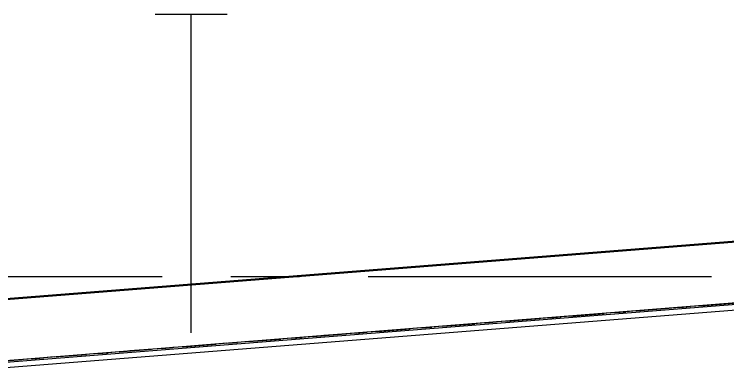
# Model space of a CAD drawing. Header units: millimetres. Extents: x 2368 to 8313, y 7493 to 11698.
# Drawn here: x 4708.2 to 4774.2, y 11463.6 to 11495.7 of the extents above; entities that cross this region are included whole.
import ezdxf

# ---------------------------------------------------------------- set-up
doc = ezdxf.new("R2010")
doc.units = ezdxf.units.MM
for name, pattern in [('CENTER', [50.8, 31.75, -6.35, 6.35, -6.35]), ('XKITLINE00', [0]), ('XKITLINE03', [6, 3, -1, 1, -1])]:
    doc.linetypes.add(name, pattern=pattern)

msp = doc.modelspace()

# ---------------------------------------------------------------- linework, layer by layer
at = {"color": 3, "linetype": 'XKITLINE00'}
msp.add_line((4721.254, 11495.735), (4727.9223, 11495.735), dxfattribs=at)
at = {"color": 6, "linetype": 'CENTER'}
for p, q in [((4724.5882, 10907.5139), (4724.5882, 11495.735)), ((3369.36, 11471.5205), (7066.504, 11471.5205))]:
    msp.add_line(p, q, dxfattribs=at)
at = {"color": 8, "linetype": 'XKITLINE00'}
for p, q in [((4841.0902, 11480.0157), (4508.1289, 11453.6953)), ((4841.098, 11479.916), (4508.1368, 11453.5956)), ((4842.2799, 11474.392), (4507.8375, 11447.9544)), ((4842.2843, 11474.2434), (4507.8564, 11447.8071)), ((4842.2996, 11473.7382), (4507.9207, 11447.3057))]:
    msp.add_line(p, q, dxfattribs=at)
at = {"color": 8, "linetype": 'XKITLINE03'}
for p, q in [((4508.578, 11448.013), (4841.5392, 11474.3335)), ((4841.5393, 11474.3335), (4508.5781, 11448.013))]:
    msp.add_line(p, q, dxfattribs=at)

doc.saveas('drawing.dxf')
